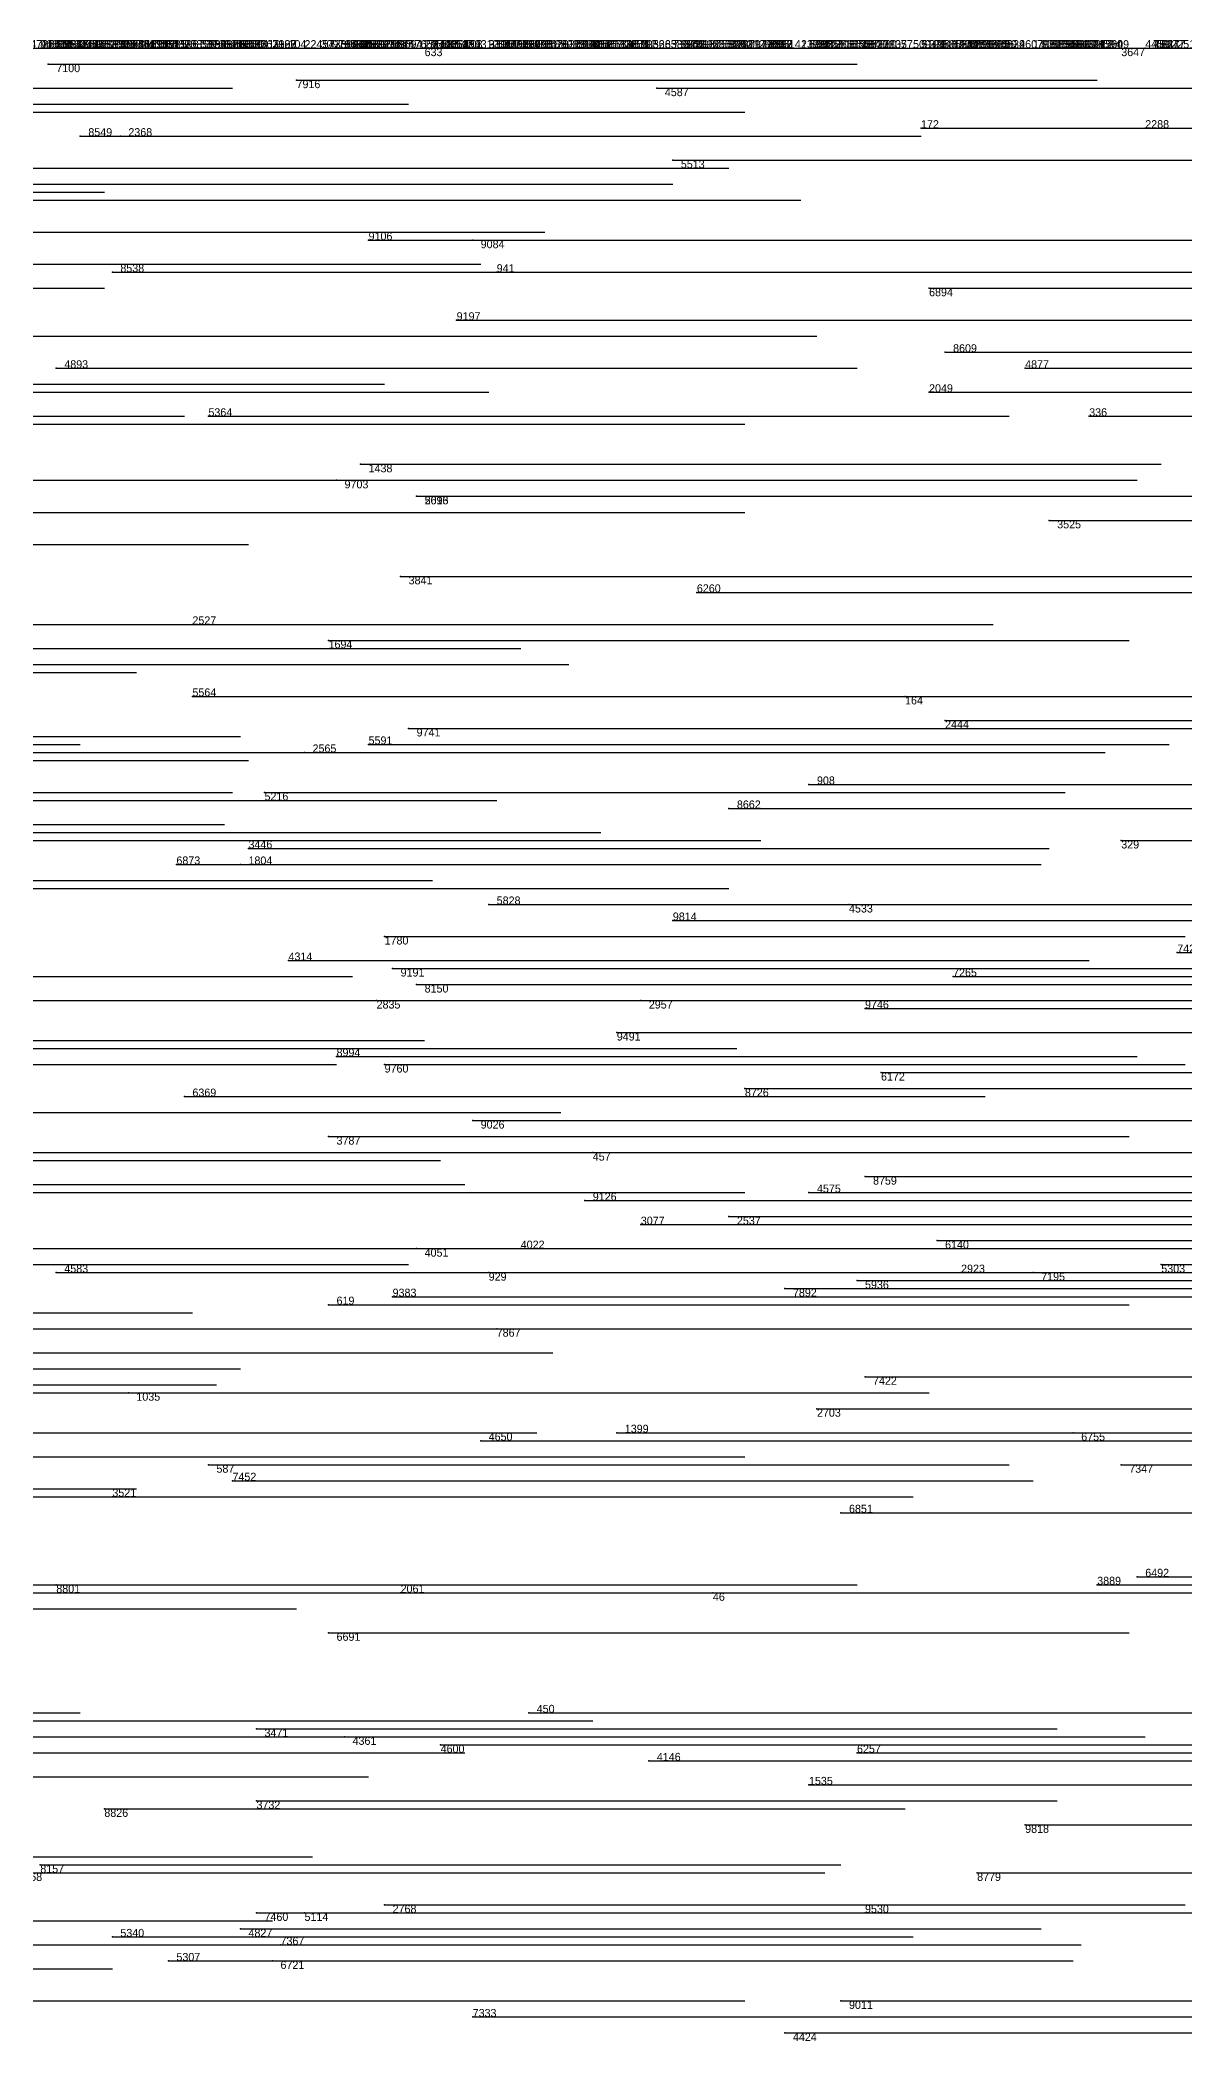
# Model space of a CAD drawing. Extents: x 0 to 1.1, y 0 to 1.
# Drawn here: x 0.371 to 0.514, y 0.751 to 1.001 of the extents above; entities that cross this region are included whole.
import ezdxf

# ---------------------------------------------------------------- set-up
doc = ezdxf.new("R2010")
doc.units = 0
for name, color, linetype in [('Normals', 1, 'CONTINUOUS'), ('Source_points', 5, 'CONTINUOUS'), ('Text', 3, 'CONTINUOUS')]:
    doc.layers.add(name, color=color, linetype=linetype)

msp = doc.modelspace()

# ---------------------------------------------------------------- linework, layer by layer
at = {"layer": 'Normals', "color": 1}
for p, q in [((0.271, 1, 0.914), (0.371, 1, 0.914)), ((0.271, 1, 0.752), (0.371, 1, 0.752)), ((0.272, 1, 0.16), (0.372, 1, 0.16)), ((0.273, 1, 0.759), (0.373, 1, 0.759)), ((0.273, 1, 0.24), (0.373, 1, 0.24)), ((0.273, 1, 0.511), (0.373, 1, 0.511)), ((0.273, 1, 0.834), (0.373, 1, 0.834)), ((0.273, 1, 0.335), (0.373, 1, 0.335)), ((0.274, 1, 0.63), (0.374, 1, 0.63)), ((0.275, 1, 0.215), (0.375, 1, 0.215)), ((0.275, 1, 0.58), (0.375, 1, 0.58)), ((0.276, 1, 0.719), (0.376, 1, 0.719)), ((0.277, 1, 0.95), (0.377, 1, 0.95)), ((0.278, 1, 0.153), (0.378, 1, 0.153)), ((0.278, 1, 0.43), (0.378, 1, 0.43)), ((0.279, 1, 0.409), (0.379, 1, 0.409)), ((0.279, 1, 0.838), (0.379, 1, 0.838)), ((0.279, 1, 0.587), (0.379, 1, 0.587)), ((0.28, 1, 0.344), (0.38, 1, 0.344)), ((0.281, 1, 0.707), (0.381, 1, 0.707)), ((0.281, 1, 0.794), (0.381, 1, 0.794)), ((0.281, 1, 0.793), (0.381, 1, 0.793)), ((0.281, 1, 0.168), (0.381, 1, 0.168)), ((0.281, 1, 0.265), (0.381, 1, 0.265)), ((0.282, 1, 0.451), (0.382, 1, 0.451)), ((0.283, 1, 0.537), (0.383, 1, 0.537)), ((0.284, 1, 0.511), (0.384, 1, 0.511)), ((0.284, 1, 0.035), (0.384, 1, 0.035)), ((0.284, 1, 0.132), (0.384, 1, 0.132)), ((0.286, 1, 0.037), (0.386, 1, 0.037)), ((0.286, 1, 0.825), (0.386, 1, 0.825)), ((0.287, 1, 0.2), (0.387, 1, 0.2)), ((0.287, 1, 0.548), (0.387, 1, 0.548)), ((0.288, 1, 0.459), (0.388, 1, 0.459)), ((0.29, 1, 0.811), (0.39, 1, 0.811)), ((0.29, 1, 0.364), (0.39, 1, 0.364)), ((0.29, 1, 0.814), (0.39, 1, 0.814)), ((0.292, 1, 0.189), (0.392, 1, 0.189)), ((0.292, 1, 0.134), (0.392, 1, 0.134)), ((0.293, 1, 0.641), (0.393, 1, 0.641)), ((0.294, 1, 0.967), (0.394, 1, 0.967)), ((0.294, 1, 0.508), (0.394, 1, 0.508)), ((0.294, 1, 0.892), (0.394, 1, 0.892)), ((0.294, 1, 0.296), (0.394, 1, 0.296)), ((0.296, 1, 0.746), (0.396, 1, 0.746)), ((0.297, 1, 0.114), (0.397, 1, 0.114)), ((0.297, 1, 0.591), (0.397, 1, 0.591)), ((0.297, 1, 0.869), (0.397, 1, 0.869)), ((0.298, 1, 0.567), (0.398, 1, 0.567)), ((0.299, 1, 0.007), (0.399, 1, 0.007)), ((0.299, 1, 0.883), (0.399, 1, 0.883)), ((0.299, 1, 0.206), (0.399, 1, 0.206)), ((0.299, 1, 0.992), (0.399, 1, 0.992)), ((0.301, 1, 0.504), (0.401, 1, 0.504)), ((0.302, 1, 0.125), (0.402, 1, 0.125)), ((0.302, 1, 0.188), (0.402, 1, 0.188)), ((0.303, 1, 0.376), (0.403, 1, 0.376)), ((0.303, 1, 0.553), (0.403, 1, 0.553)), ((0.304, 1, 0.291), (0.404, 1, 0.291)), ((0.304, 1, 0.048), (0.404, 1, 0.048)), ((0.305, 1, 0.958), (0.405, 1, 0.958)), ((0.306, 1, 0.658), (0.406, 1, 0.658)), ((0.306, 1, 0.013), (0.406, 1, 0.013)), ((0.308, 1, 0.071), (0.408, 1, 0.071)), ((0.31, 1, 0.096), (0.41, 1, 0.096)), ((0.31, 1, 0.875), (0.41, 1, 0.875)), ((0.311, 1, 0.783), (0.411, 1, 0.783)), ((0.312, 1, 0.123), (0.412, 1, 0.123)), ((0.312, 1, 0.234), (0.412, 1, 0.234)), ((0.312, 1, 0.387), (0.412, 1, 0.387)), ((0.315, 1, 0.189), (0.415, 1, 0.189)), ((0.315, 1, 0.365), (0.415, 1, 0.365)), ((0.315, 1, 0.206), (0.415, 1, 0.206)), ((0.316, 1, 0.431), (0.416, 1, 0.431)), ((0.317, 1, 0.657), (0.416, 1, 0.657)), ((0.317, 1, 0.145), (0.417, 1, 0.145)), ((0.317, 1, 0.653), (0.417, 1, 0.653)), ((0.317, 1, 0.985), (0.417, 1, 0.985)), ((0.318, 1, 0.409), (0.418, 1, 0.409)), ((0.318, 1, 0.794), (0.417, 1, 0.794)), ((0.318, 1, 0.98), (0.417, 1, 0.98)), ((0.318, 1, 0.803), (0.418, 1, 0.803)), ((0.319, 1, 0.541), (0.419, 1, 0.541)), ((0.319, 1, 0.738), (0.419, 1, 0.738)), ((0.32, 1, 0.069), (0.42, 1, 0.069)), ((0.32, 1, 0.626), (0.419, 1, 0.626)), ((0.321, 1, 0.649), (0.42, 1, 0.649)), ((0.321, 1, 0.02), (0.421, 1, 0.02)), ((0.322, 1, 0.74), (0.422, 1, 0.74)), ((0.322, 1, 0.663), (0.422, 1, 0.663)), ((0.323, 1, 0.145), (0.423, 1, 0.145)), ((0.323, 1, 0.178), (0.423, 1, 0.178)), ((0.324, 1, 0.698), (0.423, 1, 0.698)), ((0.325, 1, 0.524), (0.425, 1, 0.524)), ((0.325, 1, 0.698), (0.425, 1, 0.698)), ((0.325, 1, 0.7), (0.425, 1, 0.7)), ((0.325, 1, 0.952), (0.425, 1, 0.952)), ((0.326, 1, 0.273), (0.425, 1, 0.273)), ((0.326, 1, 0.303), (0.426, 1, 0.303)), ((0.331, 1, 0.805), (0.431, 1, 0.805)), ((0.331, 1, 0.282), (0.431, 1, 0.282)), ((0.331, 1, 0.14), (0.43, 1, 0.14)), ((0.332, 1, 0.354), (0.432, 1, 0.354)), ((0.332, 1, 0.702), (0.432, 1, 0.702)), ((0.332, 1, 0.411), (0.432, 1, 0.411)), ((0.332, 1, 1), (0.432, 1, 1)), ((0.332, 1, 0.307), (0.432, 1, 0.307)), ((0.332, 1, 0.664), (0.432, 1, 0.664)), ((0.333, 1, 0.594), (0.433, 1, 0.594)), ((0.333, 1, 0.789), (0.433, 1, 0.789)), ((0.333, 1, 0.597), (0.433, 1, 0.597)), ((0.334, 1, 0.887), (0.434, 1, 0.887)), ((0.334, 1, 0.937), (0.434, 1, 0.937)), ((0.334, 1, 0.1), (0.434, 1, 0.1)), ((0.334, 1, 0.859), (0.433, 1, 0.859)), ((0.334, 1, 0.572), (0.434, 1, 0.572)), ((0.334, 1, 0.489), (0.433, 1, 0.489)), ((0.335, 1, 0.097), (0.435, 1, 0.097)), ((0.336, 1, 0.564), (0.436, 1, 0.564)), ((0.337, 1, 0.157), (0.437, 1, 0.157)), ((0.337, 1, 0.585), (0.437, 1, 0.585)), ((0.337, 1, 0.736), (0.437, 1, 0.736)), ((0.338, 1, 0.765), (0.438, 1, 0.765)), ((0.338, 1, 0.363), (0.438, 1, 0.363)), ((0.339, 1, 0.509), (0.439, 1, 0.509)), ((0.34, 1, 0.537), (0.44, 1, 0.537)), ((0.341, 1, 0.693), (0.441, 1, 0.693)), ((0.342, 1, 0.402), (0.442, 1, 0.402)), ((0.342, 1, 0.151), (0.442, 1, 0.151)), ((0.343, 1, 0.208), (0.443, 1, 0.208)), ((0.345, 1, 0.296), (0.445, 1, 0.296)), ((0.348, 1, 0.34), (0.448, 1, 0.34)), ((0.35, 1, 0.974), (0.45, 1, 0.974)), ((0.35, 1, 0.811), (0.45, 1, 0.811)), ((0.353, 1, 0.729), (0.453, 1, 0.729)), ((0.353, 1, 0.516), (0.453, 1, 0.516)), ((0.354, 1, 0.235), (0.454, 1, 0.235)), ((0.355, 1, 0.61), (0.455, 1, 0.61)), ((0.355, 1, 0.908), (0.455, 1, 0.908)), ((0.356, 1, 0.035), (0.456, 1, 0.035)), ((0.357, 1, 0.674), (0.457, 1, 0.674)), ((0.357, 1, 0.811), (0.457, 1, 0.811)), ((0.361, 1, 0.527), (0.461, 1, 0.527)), ((0.362, 1, 0.062), (0.462, 1, 0.062)), ((0.362, 1, 0.184), (0.462, 1, 0.184)), ((0.362, 1, 0.161), (0.462, 1, 0.161)), ((0.363, 1, 0.535), (0.463, 1, 0.535)), ((0.363, 1, 0.607), (0.463, 1, 0.607)), ((0.364, 1, 0.967), (0.464, 1, 0.967)), ((0.364, 1, 0.16), (0.464, 1, 0.16)), ((0.364, 1, 0.339), (0.464, 1, 0.339)), ((0.365, 1, 0.475), (0.465, 1, 0.475)), ((0.366, 1, 0.298), (0.466, 1, 0.298)), ((0.367, 1, 0.68), (0.467, 1, 0.68)), ((0.367, 1, 0.816), (0.467, 1, 0.816)), ((0.367, 1, 0.232), (0.467, 1, 0.232)), ((0.367, 1, 0.302), (0.467, 1, 0.302)), ((0.367, 1, 0.808), (0.467, 1, 0.808)), ((0.368, 1, 0.428), (0.468, 1, 0.428)), ((0.369, 1, 0.042), (0.469, 1, 0.042)), ((0.371, 1, 0.196), (0.471, 1, 0.196)), ((0.371, 1, 0.229), (0.471, 1, 0.229)), ((0.371, 1, 0.571), (0.471, 1, 0.571)), ((0.372, 1, 0.016), (0.472, 1, 0.016)), ((0.372, 1, 0.146), (0.472, 1, 0.146)), ((0.372, 0.998), (0.473, 0.998)), ((0.373, 1, 0.755), (0.473, 1, 0.755)), ((0.373, 1, 0.426), (0.474, 1, 0.426)), ((0.373, 1, 0.078), (0.473, 1, 0.078)), ((0.373, 1, 0.54), (0.473, 1, 0.54)), ((0.374, 1, 0.948), (0.474, 1, 0.948)), ((0.374, 1, 0.886), (0.474, 1, 0.886)), ((0.374, 1, 0.349), (0.474, 1, 0.349)), ((0.374, 1, 0.546), (0.474, 1, 0.546)), ((0.375, 1, 0.799), (0.475, 1, 0.799)), ((0.375, 1, 0.438), (0.475, 1, 0.438)), ((0.376, 1, 0.887), (0.476, 1, 0.887)), ((0.376, 1, 0.467), (0.476, 1, 0.467)), ((0.377, 1, 0.127), (0.477, 1, 0.127)), ((0.377, 1, 0.12), (0.477, 1, 0.12)), ((0.377, 1, 0.98), (0.477, 1, 0.98)), ((0.378, 1, 0.931), (0.478, 1, 0.931)), ((0.378, 1, 0.644), (0.478, 1, 0.644)), ((0.379, 1, 0.384), (0.479, 1, 0.384)), ((0.38, 1, 0.966), (0.48, 1, 0.966)), ((0.38, 1, 0.741), (0.48, 1, 0.741)), ((0.38, 1, 0.451), (0.48, 1, 0.451)), ((0.381, 1, 0.226), (0.481, 1, 0.226)), ((0.381, 1, 0.575), (0.481, 1, 0.575)), ((0.381, 1, 0.903), (0.481, 1, 0.903)), ((0.381, 1, 0.906), (0.481, 1, 0.906)), ((0.381, 1, 0.017), (0.481, 1, 0.017)), ((0.382, 1, 0.056), (0.482, 1, 0.056)), ((0.382, 1, 0.978), (0.482, 1, 0.978)), ((0.383, 1, 0.691), (0.483, 1, 0.691)), ((0.383, 1, 0.073), (0.483, 1, 0.073)), ((0.384, 1, 0.25), (0.484, 1, 0.25)), ((0.384, 1, 0.77), (0.484, 1, 0.77)), ((0.384, 1, 0.241), (0.484, 1, 0.241)), ((0.386, 1, 0.863), (0.486, 1, 0.863)), ((0.386, 1, 0.696), (0.486, 1, 0.696)), ((0.386, 1, 0.059), (0.486, 1, 0.059)), ((0.387, 1, 0.592), (0.487, 1, 0.592)), ((0.388, 1, 0.124), (0.488, 1, 0.124)), ((0.389, 1, 0.514), (0.489, 1, 0.514)), ((0.389, 1, 0.336), (0.489, 1, 0.336)), ((0.39, 1, 0.477), (0.49, 1, 0.477)), ((0.39, 1, 0.33), (0.49, 1, 0.33)), ((0.391, 1, 0.421), (0.491, 1, 0.421)), ((0.391, 1, 0.656), (0.491, 1, 0.656)), ((0.391, 1, 0.551), (0.491, 1, 0.551)), ((0.392, 1, 0.879), (0.492, 1, 0.879)), ((0.393, 1, 0.36), (0.493, 1, 0.36)), ((0.393, 1, 0.657), (0.493, 1, 0.657)), ((0.394, 1, 0.471), (0.494, 1, 0.471)), ((0.394, 1, 0.22), (0.494, 1, 0.22)), ((0.394, 1, 0.278), (0.494, 1, 0.278)), ((0.395, 1, 0.107), (0.495, 1, 0.107)), ((0.395, 1, 0.313), (0.495, 1, 0.313)), ((0.396, 1, 0.745), (0.496, 1, 0.745)), ((0.397, 1, 0.814), (0.497, 1, 0.814)), ((0.397, 1, 0.418), (0.497, 1, 0.418)), ((0.397, 1, 0.733), (0.497, 1, 0.733)), ((0.397, 1, 0.669), (0.497, 1, 0.669)), ((0.397, 1, 0.991), (0.497, 1, 0.991)), ((0.398, 1, 0.053), (0.498, 1, 0.053)), ((0.399, 1, 0.223), (0.499, 1, 0.223)), ((0.4, 1, 0.951), (0.5, 1, 0.951)), ((0.4, 1, 0.346), (0.5, 1, 0.346)), ((0.401, 1, 0.654), (0.501, 1, 0.654)), ((0.404, 1, 0.641), (0.504, 1, 0.641)), ((0.405, 1, 0.57), (0.505, 1, 0.57)), ((0.406, 1, 0.161), (0.506, 1, 0.161)), ((0.407, 1, 0.562), (0.507, 1, 0.562)), ((0.408, 1, 0.336), (0.508, 1, 0.336)), ((0.408, 1, 0.69), (0.508, 1, 0.69)), ((0.408, 1, 0.482), (0.508, 1, 0.482)), ((0.408, 1, 0.204), (0.508, 1, 0.204)), ((0.409, 1, 0.063), (0.509, 1, 0.063)), ((0.409, 1, 0.915), (0.509, 1, 0.915)), ((0.409, 1, 0.894), (0.509, 1, 0.894)), ((0.41, 1, 0.888), (0.51, 1, 0.888)), ((0.41, 1, 0.524), (0.51, 1, 0.524)), ((0.41, 1, 0.129), (0.51, 1, 0.129)), ((0.41, 1, 0.099), (0.51, 1, 0.099)), ((0.412, 1, 0.571), (0.512, 1, 0.571)), ((0.413, 1, 0.763), (0.513, 1, 0.763)), ((0.413, 1, 0.226), (0.513, 1, 0.226)), ((0.413, 1, 0.572), (0.513, 1, 0.572)), ((0.413, 1, 0.098), (0.513, 1, 0.098)), ((0.414, 1, 0.211), (0.514, 1, 0.211)), ((0.415, 1, 0.25), (0.515, 1, 0.25)), ((0.415, 1, 0.629), (0.515, 1, 0.629)), ((0.416, 1, 0.756), (0.516, 1, 0.756)), ((0.417, 1, 0.731), (0.517, 1, 0.731)), ((0.418, 1, 1), (0.518, 1, 1)), ((0.418, 1, 0.807), (0.518, 1, 0.807)), ((0.419, 1, 0.107), (0.519, 1, 0.107)), ((0.42, 1, 0.968), (0.52, 1, 0.968)), ((0.42, 1, 0.971), (0.52, 1, 0.971)), ((0.421, 1, 0.696), (0.521, 1, 0.696)), ((0.421, 1, 0.389), (0.521, 1, 0.389)), ((0.421, 1, 0.832), (0.521, 1, 0.832)), ((0.422, 1, 0.786), (0.522, 1, 0.786)), ((0.423, 1, 0.424), (0.523, 1, 0.424)), ((0.423, 1, 0.193), (0.523, 1, 0.193)), ((0.423, 1, 0.159), (0.523, 1, 0.159)), ((0.426, 1, 0.111), (0.526, 1, 0.111)), ((0.426, 1, 0.557), (0.526, 1, 0.557)), ((0.427, 1, 0.128), (0.527, 1, 0.128)), ((0.428, 1, 0.954), (0.528, 1, 0.954)), ((0.428, 1, 0.299), (0.528, 1, 0.299)), ((0.428, 1, 0.302), (0.528, 1, 0.302)), ((0.428, 1, 0.346), (0.528, 1, 0.346)), ((0.428, 1, 0.406), (0.528, 1, 0.406)), ((0.429, 1, 0.018), (0.529, 1, 0.018)), ((0.43, 1, 0.466), (0.53, 1, 0.466)), ((0.431, 1, 0.327), (0.531, 1, 0.327)), ((0.431, 1, 0.51), (0.531, 1, 0.51)), ((0.431, 1, 0.206), (0.531, 1, 0.206)), ((0.432, 1, 0.29), (0.532, 1, 0.29)), ((0.432, 1, 0.217), (0.532, 1, 0.217)), ((0.433, 1, 0.303), (0.533, 1, 0.303)), ((0.433, 1, 0.388), (0.533, 1, 0.388)), ((0.434, 1, 0.491), (0.534, 1, 0.491)), ((0.435, 1, 0.899), (0.535, 1, 0.899)), ((0.435, 1, 0.421), (0.535, 1, 0.421)), ((0.436, 1, 0.632), (0.536, 1, 0.632)), ((0.437, 1, 0.281), (0.537, 1, 0.281)), ((0.437, 1, 0.988), (0.537, 1, 0.988)), ((0.437, 1, 0.774), (0.537, 1, 0.774)), ((0.438, 1, 0.298), (0.537, 1, 0.298)), ((0.439, 1, 0.004), (0.539, 1, 0.004)), ((0.439, 1, 0.265), (0.539, 1, 0.265)), ((0.439, 1, 0.765), (0.539, 1, 0.765)), ((0.439, 1, 0.278), (0.539, 1, 0.278)), ((0.44, 1, 0.135), (0.54, 1, 0.135)), ((0.442, 1, 0.213), (0.542, 1, 0.213)), ((0.442, 1, 0.729), (0.542, 1, 0.729)), ((0.443, 1, 0.116), (0.542, 1, 0.116)), ((0.444, 1, 0.399), (0.544, 1, 0.399)), ((0.444, 1, 0.09), (0.543, 1, 0.09)), ((0.445, 1, 0.272), (0.545, 1, 0.272)), ((0.445, 1, 0.127), (0.545, 1, 0.127)), ((0.446, 1, 0.817), (0.546, 1, 0.817)), ((0.449, 1, 0.807), (0.549, 1, 0.807)), ((0.449, 1, 0.692), (0.549, 1, 0.692)), ((0.45, 1, 0.901), (0.549, 1, 0.901)), ((0.45, 1, 0.195), (0.55, 1, 0.195)), ((0.451, 1, 0.214), (0.551, 1, 0.214)), ((0.451, 1, 0.81), (0.551, 1, 0.81)), ((0.451, 1, 0.04), (0.551, 1, 0.04)), ((0.452, 1, 0.297), (0.552, 1, 0.297)), ((0.453, 1, 0.738), (0.552, 1, 0.738)), ((0.455, 1, 0.541), (0.555, 1, 0.541)), ((0.455, 1, 0.639), (0.555, 1, 0.639)), ((0.455, 1, 0.054), (0.555, 1, 0.054)), ((0.455, 1, 0.854), (0.555, 1, 0.854)), ((0.457, 1, 0.731), (0.557, 1, 0.731)), ((0.457, 1, 0.141), (0.557, 1, 0.141)), ((0.457, 1, 0.909), (0.556, 1, 0.909)), ((0.457, 1, 0.202), (0.557, 1, 0.202)), ((0.457, 1, 0.199), (0.557, 1, 0.199)), ((0.46, 1, 0.791), (0.56, 1, 0.791)), ((0.46, 1, 0.458), (0.56, 1, 0.458)), ((0.461, 1, 0.196), (0.561, 1, 0.196)), ((0.461, 1, 0.65), (0.561, 1, 0.65)), ((0.461, 1, 0.898), (0.56, 1, 0.898)), ((0.462, 1, 0.559), (0.562, 1, 0.559)), ((0.462, 1, 0.223), (0.561, 1, 0.223)), ((0.462, 1, 0.252), (0.562, 1, 0.252)), ((0.462, 1, 0.845), (0.562, 1, 0.845)), ((0.463, 1, 0.406), (0.563, 1, 0.406)), ((0.465, 1, 0.409), (0.565, 1, 0.409)), ((0.465, 1, 0.238), (0.565, 1, 0.238)), ((0.466, 1, 0.668), (0.566, 1, 0.668)), ((0.466, 1, 0.921), (0.566, 1, 0.921)), ((0.467, 1, 0.331), (0.567, 1, 0.331)), ((0.468, 1, 0.025), (0.568, 1, 0.025)), ((0.468, 1, 0.213), (0.568, 1, 0.213)), ((0.468, 1, 0.336), (0.568, 1, 0.336)), ((0.469, 1, 0.095), (0.569, 1, 0.095)), ((0.469, 1, 0.533), (0.569, 1, 0.533)), ((0.47, 1, 0.427), (0.571, 1, 0.427)), ((0.471, 1, 0.713), (0.571, 1, 0.713)), ((0.472, 1, 0.009), (0.572, 1, 0.009)), ((0.472, 1, 0.187), (0.572, 1, 0.187)), ((0.473, 1, 0.465), (0.573, 1, 0.465)), ((0.473, 1, 0.873), (0.573, 1, 0.873)), ((0.474, 1, 0.863), (0.574, 1, 0.863)), ((0.474, 1, 0.754), (0.574, 1, 0.754)), ((0.474, 1, 0.525), (0.574, 1, 0.525)), ((0.475, 1, 0.234), (0.575, 1, 0.234)), ((0.476, 1, 0.309), (0.576, 1, 0.309)), ((0.477, 1, 0.088), (0.577, 1, 0.088)), ((0.48, 1, 0.382), (0.58, 1, 0.382)), ((0.481, 1, 0.991), (0.581, 1, 0.991)), ((0.481, 1, 0.604), (0.581, 1, 0.604)), ((0.481, 1, 0.672), (0.581, 1, 0.672)), ((0.483, 1, 0.593), (0.583, 1, 0.593)), ((0.483, 1, 0.535), (0.583, 1, 0.535)), ((0.484, 1, 0.266), (0.585, 1, 0.266)), ((0.485, 1, 0.754), (0.585, 1, 0.754)), ((0.485, 1, 0.445), (0.585, 1, 0.445)), ((0.486, 1, 0.863), (0.586, 1, 0.863)), ((0.486, 1, 0.558), (0.587, 1, 0.558)), ((0.486, 1, 0.389), (0.586, 1, 0.389)), ((0.487, 1, 0.767), (0.587, 1, 0.767)), ((0.487, 1, 0.768), (0.587, 1, 0.768)), ((0.488, 1, 0.699), (0.588, 1, 0.699)), ((0.488, 1, 0.22), (0.588, 1, 0.22)), ((0.488, 1, 0.928), (0.588, 1, 0.928)), ((0.488, 1, 0.13), (0.588, 1, 0.13)), ((0.489, 1, 0.501), (0.589, 1, 0.501)), ((0.489, 1, 0.088), (0.589, 1, 0.088)), ((0.489, 1, 0.393), (0.589, 1, 0.393)), ((0.489, 1, 0.872), (0.589, 1, 0.872)), ((0.49, 1, 0.585), (0.59, 1, 0.585)), ((0.49, 1, 0.834), (0.59, 1, 0.834)), ((0.49, 1, 0.391), (0.59, 1, 0.391)), ((0.49, 1, 0.08), (0.59, 1, 0.08)), ((0.491, 1, 0.247), (0.591, 1, 0.247)), ((0.494, 1, 0.82), (0.595, 1, 0.82)), ((0.494, 1, 0.85), (0.594, 1, 0.85)), ((0.496, 1, 0.713), (0.596, 1, 0.713)), ((0.496, 1, 0.685), (0.596, 1, 0.685)), ((0.497, 1, 0.107), (0.597, 1, 0.107)), ((0.497, 1, 0.877), (0.597, 1, 0.877)), ((0.497, 1, 0.399), (0.597, 1, 0.399)), ((0.498, 1, 0.525), (0.598, 1, 0.525)), ((0.499, 1, 0.336), (0.599, 1, 0.336)), ((0.499, 1, 0.938), (0.6, 1, 0.938)), ((0.499, 1, 0.065), (0.599, 1, 0.065)), ((0.5, 1, 0.498), (0.6, 1, 0.498)), ((0.501, 1, 0.375), (0.601, 1, 0.375)), ((0.501, 1, 0.348), (0.601, 1, 0.348)), ((0.501, 1, 0.785), (0.601, 1, 0.785)), ((0.502, 1, 0.771), (0.602, 1, 0.771)), ((0.503, 1, 0.274), (0.603, 1, 0.274)), ((0.503, 1, 0.355), (0.603, 1, 0.355)), ((0.503, 1, 0.438), (0.603, 1, 0.438)), ((0.505, 1, 1), (0.605, 1, 1)), ((0.509, 1, 0.739), (0.609, 1, 0.739)), ((0.509, 1, 0.885), (0.609, 1, 0.885)), ((0.51, 1, 0.25), (0.61, 1, 0.25)), ((0.51, 1, 0.825), (0.61, 1, 0.825)), ((0.511, 1, 0.698), (0.611, 1, 0.698)), ((0.513, 1, 0.977), (0.613, 1, 0.977)), ((0.513, 1, 0.443), (0.613, 1, 0.443)), ((0.403, 0.996, 1), (0.503, 0.996, 1)), ((0.295, 0.995), (0.395, 0.995)), ((0.317, 0.993), (0.417, 0.993)), ((0.448, 0.995, 1), (0.548, 0.995, 1)), ((0.359, 0.992, 1), (0.459, 0.992, 1)), ((0.376, 0.989, 1), (0.476, 0.989, 1)), ((0.381, 0.989), (0.481, 0.989)), ((0.481, 0.99, 1), (0.581, 0.99, 1)), ((0.509, 0.99), (0.609, 0.99)), ((0.45, 0.986), (0.55, 0.986)), ((0.295, 0.983), (0.395, 0.983)), ((0.331, 0.983), (0.43, 0.983)), ((0.35, 0.983), (0.45, 0.983)), ((0.357, 0.985), (0.457, 0.985)), ((0.272, 0.981), (0.372, 0.981)), ((0.279, 0.982, 1), (0.379, 0.982, 1)), ((0.297, 0.981, 1), (0.397, 0.981, 1)), ((0.365, 0.981, 1), (0.466, 0.981, 1)), ((0.334, 0.977, 1), (0.434, 0.977, 1)), ((0.412, 0.976, 1), (0.512, 0.976, 1)), ((0.425, 0.976, 1), (0.525, 0.976, 1)), ((0.326, 0.973, 1), (0.426, 0.973, 1)), ((0.38, 0.972, 1), (0.48, 0.972, 1)), ((0.428, 0.972), (0.528, 0.972)), ((0.279, 0.97, 1), (0.379, 0.97, 1)), ((0.482, 0.97, 1), (0.582, 0.97, 1)), ((0.423, 0.966), (0.523, 0.966)), ((0.326, 0.964), (0.426, 0.964)), ((0.368, 0.964, 1), (0.468, 0.964, 1)), ((0.484, 0.962), (0.584, 0.962)), ((0.314, 0.958, 1), (0.414, 0.958, 1)), ((0.373, 0.96), (0.473, 0.96)), ((0.494, 0.96, 1), (0.594, 0.96, 1)), ((0.31, 0.957), (0.41, 0.957)), ((0.327, 0.957, 1), (0.427, 0.957, 1)), ((0.482, 0.957, 1), (0.582, 0.957, 1)), ((0.289, 0.954), (0.389, 0.954)), ((0.293, 0.953, 1), (0.393, 0.953, 1)), ((0.324, 0.953), (0.424, 0.953)), ((0.359, 0.953), (0.459, 0.953)), ((0.392, 0.954), (0.492, 0.954)), ((0.502, 0.954), (0.602, 0.954)), ((0.411, 0.948, 1), (0.511, 0.948, 1)), ((0.309, 0.946), (0.409, 0.946)), ((0.408, 0.946), (0.508, 0.946)), ((0.418, 0.944, 1), (0.518, 0.944, 1)), ((0.418, 0.944, 1), (0.518, 0.944, 1)), ((0.325, 0.942, 1), (0.425, 0.942, 1)), ((0.359, 0.942), (0.459, 0.942)), ((0.497, 0.941), (0.597, 0.941)), ((0.297, 0.938, 1), (0.397, 0.938, 1)), ((0.416, 0.934, 1), (0.516, 0.934, 1)), ((0.453, 0.932, 1), (0.553, 0.932, 1)), ((0.339, 0.928), (0.439, 0.928)), ((0.39, 0.928), (0.49, 0.928)), ((0.407, 0.926), (0.507, 0.926)), ((0.331, 0.925, 1), (0.431, 0.925, 1)), ((0.337, 0.923), (0.437, 0.923)), ((0.283, 0.922), (0.383, 0.922)), ((0.39, 0.919, 1), (0.49, 0.919, 1)), ((0.479, 0.919), (0.579, 0.919)), ((0.484, 0.916, 1), (0.584, 0.916, 1)), ((0.273, 0.914, 1), (0.373, 0.914, 1)), ((0.276, 0.913, 1), (0.376, 0.913, 1)), ((0.296, 0.914), (0.396, 0.914)), ((0.412, 0.913), (0.512, 0.913)), ((0.417, 0.915, 1), (0.517, 0.915, 1)), ((0.297, 0.911), (0.397, 0.911)), ((0.334, 0.912), (0.434, 0.912)), ((0.404, 0.912, 1), (0.504, 0.912, 1)), ((0.467, 0.908, 1), (0.567, 0.908, 1)), ((0.295, 0.907, 1), (0.395, 0.907, 1)), ((0.328, 0.906, 1), (0.428, 0.906, 1)), ((0.399, 0.907, 1), (0.499, 0.907, 1)), ((0.294, 0.903, 1), (0.394, 0.903, 1)), ((0.457, 0.905, 1), (0.557, 0.905, 1)), ((0.288, 0.902), (0.388, 0.902)), ((0.33, 0.901), (0.429, 0.901)), ((0.341, 0.902), (0.441, 0.902)), ((0.361, 0.901), (0.461, 0.901)), ((0.506, 0.901, 1), (0.606, 0.901, 1)), ((0.388, 0.898, 1), (0.488, 0.898, 1)), ((0.396, 0.898, 1), (0.496, 0.898, 1)), ((0.397, 0.9, 1), (0.497, 0.9, 1)), ((0.32, 0.896, 1), (0.42, 0.896, 1)), ((0.357, 0.895, 1), (0.457, 0.895, 1)), ((0.427, 0.893), (0.527, 0.893)), ((0.472, 0.893, 1), (0.572, 0.893, 1)), ((0.45, 0.891), (0.55, 0.891)), ((0.414, 0.889, 1), (0.514, 0.889, 1)), ((0.402, 0.886, 1), (0.502, 0.886, 1)), ((0.513, 0.887, 1), (0.613, 0.887, 1)), ((0.279, 0.884), (0.379, 0.884)), ((0.31, 0.884, 1), (0.41, 0.884, 1)), ((0.415, 0.885), (0.515, 0.885)), ((0.418, 0.883), (0.518, 0.883)), ((0.485, 0.884, 1), (0.585, 0.884, 1)), ((0.326, 0.881), (0.426, 0.881)), ((0.413, 0.881), (0.513, 0.881)), ((0.446, 0.881), (0.546, 0.881)), ((0.474, 0.88), (0.574, 0.88)), ((0.319, 0.876, 1), (0.419, 0.876, 1)), ((0.443, 0.877), (0.542, 0.877)), ((0.308, 0.873), (0.408, 0.873)), ((0.358, 0.875, 1), (0.458, 0.875, 1)), ((0.408, 0.874, 1), (0.508, 0.874, 1)), ((0.414, 0.873), (0.514, 0.873)), ((0.476, 0.872, 1), (0.576, 0.872, 1)), ((0.389, 0.869, 1), (0.489, 0.869, 1)), ((0.459, 0.87), (0.559, 0.87)), ((0.336, 0.867), (0.436, 0.867)), ((0.425, 0.866, 1), (0.525, 0.866, 1)), ((0.407, 0.864), (0.507, 0.864)), ((0.321, 0.861), (0.421, 0.861)), ((0.36, 0.862), (0.46, 0.862)), ((0.367, 0.862, 1), (0.467, 0.862, 1)), ((0.44, 0.862), (0.539, 0.862)), ((0.324, 0.858, 1), (0.424, 0.858, 1)), ((0.474, 0.859), (0.574, 0.859)), ((0.359, 0.857), (0.459, 0.857)), ((0.439, 0.856, 1), (0.539, 0.856, 1)), ((0.467, 0.857, 1), (0.567, 0.857, 1)), ((0.446, 0.853, 1), (0.546, 0.853, 1)), ((0.457, 0.854, 1), (0.557, 0.854, 1)), ((0.483, 0.851, 1), (0.583, 0.851, 1)), ((0.317, 0.848, 1), (0.417, 0.848, 1)), ((0.331, 0.85, 1), (0.431, 0.85, 1)), ((0.418, 0.85, 1), (0.518, 0.85, 1)), ((0.431, 0.85), (0.531, 0.85)), ((0.511, 0.848), (0.611, 0.848)), ((0.373, 0.847, 1), (0.473, 0.847, 1)), ((0.427, 0.847, 1), (0.527, 0.847, 1)), ((0.473, 0.846), (0.573, 0.846)), ((0.486, 0.847), (0.586, 0.847)), ((0.495, 0.847), (0.596, 0.847)), ((0.407, 0.843), (0.507, 0.843)), ((0.415, 0.844), (0.515, 0.844)), ((0.464, 0.845), (0.564, 0.845)), ((0.29, 0.842), (0.39, 0.842)), ((0.331, 0.84, 1), (0.431, 0.84, 1)), ((0.428, 0.84), (0.528, 0.84)), ((0.272, 0.837, 1), (0.372, 0.837, 1)), ((0.335, 0.837, 1), (0.435, 0.837, 1)), ((0.293, 0.833), (0.393, 0.833)), ((0.296, 0.835, 1), (0.396, 0.835, 1)), ((0.474, 0.834), (0.574, 0.834)), ((0.347, 0.832, 1), (0.447, 0.832, 1)), ((0.382, 0.832), (0.482, 0.832)), ((0.468, 0.83), (0.568, 0.83)), ((0.333, 0.827, 1), (0.433, 0.827, 1)), ((0.426, 0.826), (0.526, 0.826)), ((0.443, 0.827, 1), (0.543, 0.827, 1)), ((0.5, 0.827, 1), (0.6, 0.827, 1)), ((0.359, 0.824), (0.459, 0.824)), ((0.392, 0.823), (0.492, 0.823)), ((0.506, 0.823), (0.606, 0.823)), ((0.395, 0.821, 1), (0.495, 0.821, 1)), ((0.283, 0.82), (0.383, 0.82)), ((0.35, 0.819), (0.45, 0.819)), ((0.38, 0.819, 1), (0.48, 0.819, 1)), ((0.471, 0.817), (0.572, 0.817)), ((0.324, 0.808), (0.424, 0.808)), ((0.373, 0.808), (0.473, 0.808)), ((0.503, 0.808), (0.603, 0.808)), ((0.508, 0.809, 1), (0.608, 0.809, 1)), ((0.359, 0.807, 1), (0.459, 0.807, 1)), ((0.416, 0.807), (0.516, 0.807)), ((0.455, 0.807), (0.555, 0.807)), ((0.296, 0.805, 1), (0.396, 0.805, 1)), ((0.303, 0.805, 1), (0.403, 0.805, 1)), ((0.407, 0.802), (0.507, 0.802)), ((0.276, 0.792, 1), (0.376, 0.792, 1)), ((0.34, 0.791, 1), (0.44, 0.791, 1)), ((0.432, 0.792), (0.532, 0.792)), ((0.33, 0.789), (0.43, 0.789)), ((0.398, 0.79), (0.498, 0.79)), ((0.409, 0.789), (0.509, 0.789)), ((0.421, 0.788), (0.521, 0.788)), ((0.321, 0.787, 1), (0.42, 0.787, 1)), ((0.324, 0.787), (0.424, 0.787)), ((0.447, 0.786, 1), (0.547, 0.786, 1)), ((0.473, 0.787, 1), (0.573, 0.787, 1)), ((0.312, 0.784, 1), (0.412, 0.784, 1)), ((0.467, 0.783), (0.567, 0.783)), ((0.398, 0.781), (0.498, 0.781)), ((0.379, 0.78), (0.479, 0.78)), ((0.494, 0.778, 1), (0.594, 0.778, 1)), ((0.305, 0.774, 1), (0.405, 0.774, 1)), ((0.371, 0.773), (0.471, 0.773)), ((0.369, 0.772, 1), (0.469, 0.772, 1)), ((0.488, 0.772, 1), (0.588, 0.772, 1)), ((0.414, 0.768), (0.514, 0.768)), ((0.3, 0.766), (0.4, 0.766)), ((0.398, 0.767), (0.498, 0.767)), ((0.404, 0.767, 1), (0.504, 0.767, 1)), ((0.474, 0.767, 1), (0.574, 0.767, 1)), ((0.336, 0.763, 1), (0.435, 0.763, 1)), ((0.38, 0.764), (0.48, 0.764)), ((0.396, 0.765, 1), (0.496, 0.765, 1)), ((0.401, 0.763, 1), (0.501, 0.763, 1)), ((0.387, 0.761, 1), (0.487, 0.761, 1)), ((0.4, 0.761, 1), (0.5, 0.761, 1)), ((0.28, 0.76, 1), (0.38, 0.76, 1)), ((0.359, 0.756), (0.459, 0.756)), ((0.471, 0.756, 1), (0.572, 0.756, 1)), ((0.425, 0.754), (0.525, 0.754)), ((0.464, 0.752), (0.564, 0.752))]:
    msp.add_line(p, q, dxfattribs=at)
at = {"layer": 'Source_points', "color": 5}
for p in [(0.371, 1, 0.196), (0.371, 1, 0.229), (0.371, 1, 0.571), (0.372, 1, 0.016), (0.372, 1, 0.146), (0.372, 0.998), (0.373, 1, 0.755), (0.373, 1, 0.426), (0.373, 1, 0.078), (0.373, 1, 0.54), (0.374, 1, 0.948), (0.374, 1, 0.886), (0.374, 1, 0.349), (0.374, 1, 0.546), (0.375, 1, 0.799), (0.375, 1, 0.438), (0.376, 1, 0.887), (0.376, 1, 0.467), (0.377, 1, 0.127), (0.377, 1, 0.12), (0.377, 1, 0.98), (0.378, 1, 0.931), (0.378, 1, 0.644), (0.379, 1, 0.384), (0.38, 1, 0.966), (0.38, 1, 0.741), (0.38, 1, 0.451), (0.381, 1, 0.226), (0.381, 1, 0.575), (0.381, 1, 0.903), (0.381, 1, 0.906), (0.381, 1, 0.017), (0.382, 1, 0.056), (0.382, 1, 0.978), (0.383, 1, 0.691), (0.383, 1, 0.073), (0.384, 1, 0.25), (0.384, 1, 0.77), (0.384, 1, 0.241), (0.386, 1, 0.863), (0.386, 1, 0.696), (0.386, 1, 0.059), (0.387, 1, 0.592), (0.388, 1, 0.124), (0.389, 1, 0.514), (0.389, 1, 0.336), (0.39, 1, 0.477), (0.39, 1, 0.33), (0.391, 1, 0.421), (0.391, 1, 0.656), (0.391, 1, 0.551), (0.392, 1, 0.879), (0.393, 1, 0.36), (0.393, 1, 0.657), (0.394, 1, 0.471), (0.394, 1, 0.22), (0.394, 1, 0.278), (0.395, 1, 0.107), (0.395, 1, 0.313), (0.396, 1, 0.745), (0.397, 1, 0.814), (0.397, 1, 0.418), (0.397, 1, 0.733), (0.397, 1, 0.669), (0.397, 1, 0.991), (0.398, 1, 0.053), (0.399, 1, 0.223), (0.4, 1, 0.951), (0.4, 1, 0.346), (0.401, 1, 0.654), (0.404, 1, 0.641), (0.405, 1, 0.57), (0.406, 1, 0.161), (0.407, 1, 0.562), (0.408, 1, 0.336), (0.408, 1, 0.69), (0.408, 1, 0.482), (0.408, 1, 0.204), (0.409, 1, 0.063), (0.409, 1, 0.915), (0.409, 1, 0.894), (0.41, 1, 0.888), (0.41, 1, 0.524), (0.41, 1, 0.129), (0.41, 1, 0.099), (0.412, 1, 0.571), (0.413, 1, 0.763), (0.413, 1, 0.226), (0.413, 1, 0.572), (0.413, 1, 0.098), (0.414, 1, 0.211), (0.415, 1, 0.25), (0.415, 1, 0.629), (0.416, 1, 0.756), (0.417, 1, 0.731), (0.418, 1, 1), (0.418, 1, 0.807), (0.419, 1, 0.107), (0.42, 1, 0.968), (0.42, 1, 0.971), (0.421, 1, 0.696), (0.421, 1, 0.389), (0.421, 1, 0.832), (0.422, 1, 0.786), (0.423, 1, 0.424), (0.423, 1, 0.193), (0.423, 1, 0.159), (0.426, 1, 0.111), (0.426, 1, 0.557), (0.427, 1, 0.128), (0.428, 1, 0.954), (0.428, 1, 0.299), (0.428, 1, 0.302), (0.428, 1, 0.346), (0.428, 1, 0.406), (0.429, 1, 0.018), (0.43, 1, 0.466), (0.431, 1, 0.327), (0.431, 1, 0.51), (0.431, 1, 0.206), (0.432, 1, 0.29), (0.432, 1, 0.217), (0.433, 1, 0.303), (0.433, 1, 0.388), (0.434, 1, 0.491), (0.435, 1, 0.899), (0.435, 1, 0.421), (0.436, 1, 0.632), (0.437, 1, 0.281), (0.437, 1, 0.988), (0.437, 1, 0.774), (0.438, 1, 0.298), (0.439, 1, 0.004), (0.439, 1, 0.265), (0.439, 1, 0.765), (0.439, 1, 0.278), (0.44, 1, 0.135), (0.442, 1, 0.213), (0.442, 1, 0.729), (0.443, 1, 0.116), (0.444, 1, 0.399), (0.444, 1, 0.09), (0.445, 1, 0.272), (0.445, 1, 0.127), (0.446, 1, 0.817), (0.449, 1, 0.807), (0.449, 1, 0.692), (0.45, 1, 0.901), (0.45, 1, 0.195), (0.451, 1, 0.214), (0.451, 1, 0.81), (0.451, 1, 0.04), (0.452, 1, 0.297), (0.453, 1, 0.738), (0.455, 1, 0.541), (0.455, 1, 0.639), (0.455, 1, 0.054), (0.455, 1, 0.854), (0.457, 1, 0.731), (0.457, 1, 0.141), (0.457, 1, 0.909), (0.457, 1, 0.202), (0.457, 1, 0.199), (0.46, 1, 0.791), (0.46, 1, 0.458), (0.461, 1, 0.196), (0.461, 1, 0.65), (0.461, 1, 0.898), (0.462, 1, 0.559), (0.462, 1, 0.223), (0.462, 1, 0.252), (0.462, 1, 0.845), (0.463, 1, 0.406), (0.465, 1, 0.409), (0.465, 1, 0.238), (0.466, 1, 0.668), (0.466, 1, 0.921), (0.467, 1, 0.331), (0.468, 1, 0.025), (0.468, 1, 0.213), (0.468, 1, 0.336), (0.469, 1, 0.095), (0.469, 1, 0.533), (0.47, 1, 0.427), (0.471, 1, 0.713), (0.472, 1, 0.009), (0.472, 1, 0.187), (0.473, 1, 0.465), (0.473, 1, 0.873), (0.474, 1, 0.863), (0.474, 1, 0.754), (0.474, 1, 0.525), (0.475, 1, 0.234), (0.476, 1, 0.309), (0.477, 1, 0.088), (0.48, 1, 0.382), (0.481, 1, 0.991), (0.481, 1, 0.604), (0.481, 1, 0.672), (0.483, 1, 0.593), (0.483, 1, 0.535), (0.484, 1, 0.266), (0.485, 1, 0.754), (0.485, 1, 0.445), (0.486, 1, 0.863), (0.486, 1, 0.558), (0.486, 1, 0.389), (0.487, 1, 0.767), (0.487, 1, 0.768), (0.488, 1, 0.699), (0.488, 1, 0.22), (0.488, 1, 0.928), (0.488, 1, 0.13), (0.489, 1, 0.501), (0.489, 1, 0.088), (0.489, 1, 0.393), (0.489, 1, 0.872), (0.49, 1, 0.585), (0.49, 1, 0.834), (0.49, 1, 0.391), (0.49, 1, 0.08), (0.491, 1, 0.247), (0.494, 1, 0.82), (0.494, 1, 0.85), (0.496, 1, 0.713), (0.496, 1, 0.685), (0.497, 1, 0.107), (0.497, 1, 0.877), (0.497, 1, 0.399), (0.498, 1, 0.525), (0.499, 1, 0.336), (0.499, 1, 0.938), (0.499, 1, 0.065), (0.5, 1, 0.498), (0.501, 1, 0.375), (0.501, 1, 0.348), (0.501, 1, 0.785), (0.502, 1, 0.771), (0.503, 1, 0.274), (0.503, 1, 0.355), (0.503, 1, 0.438), (0.505, 1, 1), (0.509, 1, 0.739), (0.509, 1, 0.885), (0.51, 1, 0.25), (0.51, 1, 0.825), (0.511, 1, 0.698), (0.513, 1, 0.977), (0.513, 1, 0.443), (0.403, 0.996, 1), (0.448, 0.995, 1), (0.376, 0.989, 1), (0.381, 0.989), (0.481, 0.99, 1), (0.509, 0.99), (0.45, 0.986), (0.412, 0.976, 1), (0.425, 0.976, 1), (0.38, 0.972, 1), (0.428, 0.972), (0.482, 0.97, 1), (0.423, 0.966), (0.484, 0.962), (0.373, 0.96), (0.494, 0.96, 1), (0.482, 0.957, 1), (0.392, 0.954), (0.502, 0.954), (0.411, 0.948, 1), (0.408, 0.946), (0.418, 0.944, 1), (0.418, 0.944, 1), (0.497, 0.941), (0.416, 0.934, 1), (0.453, 0.932, 1), (0.39, 0.928), (0.407, 0.926), (0.39, 0.919, 1), (0.479, 0.919), (0.484, 0.916, 1), (0.412, 0.913), (0.417, 0.915, 1), (0.404, 0.912, 1), (0.467, 0.908, 1), (0.399, 0.907, 1), (0.457, 0.905, 1), (0.506, 0.901, 1), (0.388, 0.898, 1), (0.396, 0.898, 1), (0.397, 0.9, 1), (0.427, 0.893), (0.472, 0.893, 1), (0.45, 0.891), (0.414, 0.889, 1), (0.402, 0.886, 1), (0.513, 0.887, 1), (0.415, 0.885), (0.418, 0.883), (0.485, 0.884, 1), (0.413, 0.881), (0.446, 0.881), (0.474, 0.88), (0.443, 0.877), (0.408, 0.874, 1), (0.414, 0.873), (0.476, 0.872, 1), (0.389, 0.869, 1), (0.459, 0.87), (0.425, 0.866, 1), (0.407, 0.864), (0.44, 0.862), (0.474, 0.859), (0.439, 0.856, 1), (0.467, 0.857, 1), (0.446, 0.853, 1), (0.457, 0.854, 1), (0.483, 0.851, 1), (0.418, 0.85, 1), (0.431, 0.85), (0.511, 0.848), (0.373, 0.847, 1), (0.427, 0.847, 1), (0.473, 0.846), (0.486, 0.847), (0.495, 0.847), (0.407, 0.843), (0.415, 0.844), (0.464, 0.845), (0.428, 0.84), (0.474, 0.834), (0.382, 0.832), (0.468, 0.83), (0.426, 0.826), (0.443, 0.827, 1), (0.5, 0.827, 1), (0.392, 0.823), (0.506, 0.823), (0.395, 0.821, 1), (0.38, 0.819, 1), (0.471, 0.817), (0.373, 0.808), (0.503, 0.808), (0.508, 0.809, 1), (0.416, 0.807), (0.455, 0.807), (0.407, 0.802), (0.432, 0.792), (0.398, 0.79), (0.409, 0.789), (0.421, 0.788), (0.447, 0.786, 1), (0.473, 0.787, 1), (0.467, 0.783), (0.398, 0.781), (0.379, 0.78), (0.494, 0.778, 1), (0.371, 0.773), (0.488, 0.772, 1), (0.414, 0.768), (0.398, 0.767), (0.404, 0.767, 1), (0.474, 0.767, 1), (0.38, 0.764), (0.396, 0.765, 1), (0.401, 0.763, 1), (0.387, 0.761, 1), (0.4, 0.761, 1), (0.471, 0.756, 1), (0.425, 0.754), (0.464, 0.752)]:
    msp.add_point(p, dxfattribs=at)

# ---------------------------------------------------------------- texts
at = {"layer": 'Text', "color": 3}
for s, p in [('5472', (0.369, 1, 0.042)), ('4402', (0.371, 1, 0.196)), ('9061', (0.371, 1, 0.571)), ('5404', (0.372, 1, 0.229)), ('6078', (0.372, 1, 0.146)), ('5852', (0.373, 1, 0.016)), ('2676', (0.373, 1, 0.755)), ('4945', (0.374, 1, 0.886)), ('5317', (0.374, 1, 0.426)), ('9572', (0.374, 1, 0.546)), ('2031', (0.374, 1, 0.948)), ('7728', (0.374, 1, 0.078)), ('7863', (0.374, 1, 0.349)), ('7777', (0.374, 1, 0.54)), ('4397', (0.376, 1, 0.799)), ('3478', (0.376, 1, 0.467)), ('2352', (0.376, 1, 0.887)), ('7742', (0.376, 1, 0.438)), ('8958', (0.377, 1, 0.98)), ('6128', (0.377, 1, 0.12)), ('3297', (0.378, 1, 0.127)), ('32', (0.379, 1, 0.931)), ('5298', (0.379, 1, 0.644)), ('3737', (0.38, 1, 0.384)), ('9374', (0.38, 1, 0.451)), ('1505', (0.38, 1, 0.966)), ('4054', (0.381, 1, 0.575)), ('3002', (0.381, 1, 0.226)), ('8675', (0.381, 1, 0.017)), ('6086', (0.381, 1, 0.903)), ('7898', (0.381, 1, 0.741)), ('9207', (0.382, 1, 0.978)), ('6946', (0.382, 1, 0.906)), ('7140', (0.383, 1, 0.056)), ('4816', (0.384, 1, 0.77)), ('4154', (0.384, 1, 0.691)), ('58', (0.384, 1, 0.25)), ('6593', (0.384, 1, 0.073)), ('7762', (0.385, 1, 0.241)), ('5653', (0.386, 1, 0.696)), ('7748', (0.386, 1, 0.059)), ('5159', (0.387, 1, 0.863)), ('9819', (0.387, 1, 0.592)), ('9035', (0.389, 1, 0.336)), ('753', (0.389, 1, 0.124)), ('2385', (0.389, 1, 0.514)), ('6739', (0.39, 1, 0.33)), ('3376', (0.391, 1, 0.477)), ('5099', (0.392, 1, 0.879)), ('93', (0.392, 1, 0.421)), ('7646', (0.392, 1, 0.551)), ('1963', (0.392, 1, 0.656)), ('5242', (0.394, 1, 0.657)), ('8368', (0.394, 1, 0.22)), ('1439', (0.394, 1, 0.36)), ('8625', (0.395, 1, 0.278)), ('786', (0.395, 1, 0.471)), ('3300', (0.396, 1, 0.107)), ('9310', (0.396, 1, 0.313)), ('492', (0.397, 1, 0.418)), ('475', (0.397, 1, 0.814)), ('586', (0.397, 1, 0.745)), ('5726', (0.397, 1, 0.991)), ('5816', (0.398, 1, 0.053)), ('2438', (0.398, 1, 0.669)), ('1639', (0.398, 1, 0.733)), ('3909', (0.4, 1, 0.346)), ('2186', (0.4, 1, 0.951)), ('7327', (0.4, 1, 0.223)), ('104', (0.402, 1, 0.654)), ('2245', (0.404, 1, 0.641)), ('3097', (0.406, 1, 0.57)), ('4339', (0.407, 1, 0.161)), ('726', (0.407, 1, 0.562)), ('8404', (0.409, 1, 0.482)), ('9738', (0.409, 1, 0.204)), ('6452', (0.409, 1, 0.69)), ('189', (0.409, 1, 0.336)), ('4416', (0.41, 1, 0.915)), ('8468', (0.41, 1, 0.894)), ('9689', (0.41, 1, 0.099)), ('2286', (0.41, 1, 0.063)), ('2578', (0.41, 1, 0.888)), ('4421', (0.411, 1, 0.524)), ('9589', (0.411, 1, 0.129)), ('5930', (0.412, 1, 0.571)), ('5874', (0.413, 1, 0.098)), ('229', (0.413, 1, 0.763)), ('2554', (0.414, 1, 0.572)), ('1582', (0.414, 1, 0.226)), ('6959', (0.415, 1, 0.629)), ('180', (0.415, 1, 0.211)), ('17', (0.416, 1, 0.25)), ('4765', (0.417, 1, 0.756)), ('4171', (0.418, 1, 0.731)), ('2958', (0.419, 1, 0.807)), ('4705', (0.42, 1, 0.107)), ('5746', (0.42, 1, 0.971)), ('2443', (0.42, 1, 0.968)), ('5878', (0.421, 1, 0.832)), ('113', (0.421, 1, 0.696)), ('4547', (0.422, 1, 0.389)), ('5194', (0.423, 1, 0.193)), ('5233', (0.423, 1, 0.786)), ('6450', (0.423, 1, 0.159)), ('103', (0.424, 1, 0.424)), ('3120', (0.426, 1, 0.111)), ('311', (0.427, 1, 0.128)), ('9395', (0.427, 1, 0.557)), ('6707', (0.428, 1, 0.302)), ('4766', (0.429, 1, 0.954)), ('5499', (0.429, 1, 0.299)), ('8802', (0.429, 1, 0.018)), ('9006', (0.429, 1, 0.406)), ('7757', (0.429, 1, 0.346)), ('1000', (0.43, 1, 0.466)), ('4847', (0.431, 1, 0.327)), ('5896', (0.432, 1, 0.51)), ('9785', (0.432, 1, 0.206)), ('2991', (0.432, 1, 0.29)), ('6703', (0.432, 1, 0.217)), ('2818', (0.433, 1, 0.388)), ('2678', (0.434, 1, 0.303)), ('6420', (0.434, 1, 0.491)), ('928', (0.436, 1, 0.899)), ('8918', (0.436, 1, 0.421)), ('3283', (0.437, 1, 0.632)), ('3710', (0.437, 1, 0.988)), ('5049', (0.438, 1, 0.298)), ('742', (0.438, 1, 0.281)), ('7394', (0.438, 1, 0.774)), ('1485', (0.439, 1, 0.265)), ('431', (0.44, 1, 0.004)), ('8545', (0.44, 1, 0.278)), ('7156', (0.44, 1, 0.765)), ('5313', (0.441, 1, 0.135)), ('8584', (0.442, 1, 0.729)), ('1113', (0.442, 1, 0.213)), ('7045', (0.443, 1, 0.116)), ('3308', (0.444, 1, 0.09)), ('2664', (0.444, 1, 0.399)), ('8702', (0.445, 1, 0.272)), ('8952', (0.446, 1, 0.127)), ('1036', (0.446, 1, 0.817)), ('8582', (0.449, 1, 0.692)), ('6336', (0.449, 1, 0.807)), ('7187', (0.45, 1, 0.901)), ('3960', (0.451, 1, 0.214)), ('8250', (0.451, 1, 0.04)), ('8842', (0.451, 1, 0.195)), ('4299', (0.452, 1, 0.81)), ('4167', (0.453, 1, 0.297)), ('6930', (0.453, 1, 0.738)), ('5556', (0.455, 1, 0.054)), ('2967', (0.455, 1, 0.541)), ('5519', (0.456, 1, 0.639)), ('5629', (0.456, 1, 0.854)), ('8042', (0.457, 1, 0.909)), ('8211', (0.457, 1, 0.202)), ('9153', (0.457, 1, 0.199)), ('2479', (0.458, 1, 0.731)), ('7801', (0.458, 1, 0.141)), ('1292', (0.46, 1, 0.791)), ('4276', (0.461, 1, 0.196)), ('4786', (0.461, 1, 0.65)), ('4967', (0.461, 1, 0.458)), ('7774', (0.461, 1, 0.898)), ('8297', (0.462, 1, 0.223)), ('8916', (0.462, 1, 0.252)), ('9359', (0.462, 1, 0.845)), ('7512', (0.462, 1, 0.559)), ('8614', (0.463, 1, 0.406)), ('2392', (0.466, 1, 0.238)), ('1373', (0.466, 1, 0.409)), ('5992', (0.467, 1, 0.668)), ('8960', (0.467, 1, 0.921)), ('6796', (0.467, 1, 0.331)), ('3072', (0.468, 1, 0.213)), ('7413', (0.468, 1, 0.336)), ('627', (0.469, 1, 0.025)), ('7030', (0.469, 1, 0.533)), ('5116', (0.47, 1, 0.095)), ('8635', (0.471, 1, 0.427)), ('3075', (0.472, 1, 0.713)), ('9622', (0.472, 1, 0.187)), ('6043', (0.472, 1, 0.009)), ('7834', (0.473, 1, 0.873)), ('3517', (0.474, 1, 0.525)), ('5731', (0.474, 1, 0.465)), ('2620', (0.474, 1, 0.863)), ('2833', (0.474, 1, 0.754)), ('7330', (0.475, 1, 0.234)), ('8077', (0.477, 1, 0.309)), ('1357', (0.477, 1, 0.088)), ('5094', (0.48, 1, 0.382)), ('5108', (0.481, 1, 0.604)), ('9194', (0.481, 1, 0.672)), ('379', (0.482, 1, 0.991)), ('9585', (0.483, 1, 0.535)), ('467', (0.484, 1, 0.593)), ('4237', (0.485, 1, 0.754)), ('1970', (0.485, 1, 0.266)), ('3248', (0.486, 1, 0.863)), ('9043', (0.486, 1, 0.389)), ('6497', (0.486, 1, 0.445)), ('6898', (0.487, 1, 0.767)), ('7791', (0.487, 1, 0.558)), ('7902', (0.488, 1, 0.768)), ('1708', (0.488, 1, 0.699)), ('4565', (0.489, 1, 0.928)), ('4821', (0.489, 1, 0.088)), ('8984', (0.489, 1, 0.872)), ('2643', (0.489, 1, 0.22)), ('2740', (0.489, 1, 0.501)), ('6614', (0.489, 1, 0.13)), ('3719', (0.49, 1, 0.585)), ('5198', (0.49, 1, 0.393)), ('7373', (0.49, 1, 0.08)), ('4932', (0.491, 1, 0.834)), ('6039', (0.491, 1, 0.247)), ('6624', (0.491, 1, 0.391)), ('6079', (0.494, 1, 0.85)), ('1413', (0.495, 1, 0.82)), ('9038', (0.496, 1, 0.713)), ('8469', (0.497, 1, 0.399)), ('9058', (0.497, 1, 0.685)), ('7202', (0.497, 1, 0.107)), ('8343', (0.498, 1, 0.877)), ('8506', (0.498, 1, 0.525)), ('3583', (0.499, 1, 0.336)), ('6191', (0.499, 1, 0.065)), ('4412', (0.5, 1, 0.938)), ('9994', (0.5, 1, 0.498)), ('4621', (0.501, 1, 0.348)), ('5744', (0.501, 1, 0.785)), ('622', (0.501, 1, 0.375)), ('3912', (0.502, 1, 0.771)), ('4594', (0.503, 1, 0.355)), ('5649', (0.504, 1, 0.438)), ('700', (0.504, 1, 0.274)), ('4459', (0.509, 1, 0.739)), ('4502', (0.51, 1, 0.885)), ('7812', (0.51, 1, 0.25)), ('8247', (0.511, 1, 0.825)), ('247', (0.511, 1, 0.698)), ('2512', (0.513, 1, 0.443)), ('7100', (0.373, 0.997)), ('633', (0.419, 0.999, 1)), ('3647', (0.506, 0.999, 1)), ('7916', (0.403, 0.995, 1)), ('4587', (0.449, 0.994, 1)), ('172', (0.481, 0.99, 1)), ('2288', (0.509, 0.99)), ('8549', (0.377, 0.989, 1)), ('2368', (0.382, 0.989)), ('5513', (0.451, 0.985)), ('9106', (0.412, 0.976, 1)), ('9084', (0.426, 0.975, 1)), ('8538', (0.381, 0.972, 1)), ('941', (0.428, 0.972)), ('6894', (0.482, 0.969, 1)), ('9197', (0.423, 0.966)), ('8609', (0.485, 0.962)), ('4893', (0.374, 0.96)), ('4877', (0.494, 0.96, 1)), ('2049', (0.482, 0.957, 1)), ('5364', (0.392, 0.954)), ('336', (0.502, 0.954)), ('1438', (0.412, 0.947, 1)), ('9703', (0.409, 0.945)), ('5616', (0.419, 0.943, 1)), ('2093', (0.419, 0.943, 1)), ('3525', (0.498, 0.94)), ('3841', (0.417, 0.933, 1)), ('6260', (0.453, 0.932, 1)), ('2527', (0.39, 0.928)), ('1694', (0.407, 0.925)), ('5564', (0.39, 0.919, 1)), ('164', (0.479, 0.918)), ('2444', (0.484, 0.915, 1)), ('2565', (0.405, 0.912, 1)), ('5591', (0.412, 0.913)), ('9741', (0.418, 0.914, 1)), ('908', (0.468, 0.908, 1)), ('5216', (0.399, 0.906, 1)), ('8662', (0.458, 0.905, 1)), ('3446', (0.397, 0.9, 1)), ('329', (0.506, 0.9, 1)), ('6873', (0.388, 0.898, 1)), ('1804', (0.397, 0.898, 1)), ('5828', (0.428, 0.893)), ('4533', (0.472, 0.892, 1)), ('9814', (0.45, 0.891)), ('1780', (0.414, 0.888, 1)), ('7420', (0.513, 0.887, 1)), ('4314', (0.402, 0.886, 1)), ('9191', (0.416, 0.884)), ('8150', (0.419, 0.882)), ('7265', (0.485, 0.884, 1)), ('2835', (0.413, 0.88)), ('2957', (0.447, 0.88)), ('9746', (0.474, 0.88)), ('9491', (0.443, 0.876)), ('8994', (0.408, 0.874, 1)), ('9760', (0.414, 0.872)), ('6172', (0.476, 0.871, 1)), ('6369', (0.39, 0.869, 1)), ('8726', (0.459, 0.869)), ('9026', (0.426, 0.865, 1)), ('3787', (0.408, 0.863)), ('457', (0.44, 0.861)), ('4575', (0.468, 0.857, 1)), ('8759', (0.475, 0.858)), ('9126', (0.44, 0.856, 1)), ('3077', (0.446, 0.853, 1)), ('2537', (0.458, 0.853, 1)), ('4022', (0.431, 0.85)), ('6140', (0.484, 0.85, 1)), ('4583', (0.374, 0.847, 1)), ('4051', (0.419, 0.849, 1)), ('2923', (0.486, 0.847)), ('5303', (0.511, 0.847)), ('929', (0.427, 0.846, 1)), ('5936', (0.474, 0.845)), ('7195', (0.496, 0.846)), ('619', (0.408, 0.843)), ('9383', (0.415, 0.844)), ('7892', (0.465, 0.844)), ('7867', (0.428, 0.839)), ('7422', (0.475, 0.833)), ('1035', (0.383, 0.831)), ('1399', (0.444, 0.827, 1)), ('2703', (0.468, 0.829)), ('4650', (0.427, 0.826)), ('6755', (0.501, 0.826, 1)), ('587', (0.393, 0.822)), ('7347', (0.507, 0.822)), ('7452', (0.395, 0.821, 1)), ('3521', (0.38, 0.819, 1)), ('6851', (0.472, 0.817)), ('8801', (0.373, 0.807)), ('2061', (0.416, 0.807)), ('3889', (0.503, 0.808)), ('6492', (0.509, 0.809, 1)), ('46', (0.455, 0.806)), ('6691', (0.408, 0.801)), ('450', (0.433, 0.792)), ('3471', (0.399, 0.789)), ('4361', (0.41, 0.788)), ('4600', (0.421, 0.787)), ('6257', (0.473, 0.787, 1)), ('4146', (0.448, 0.786, 1)), ('1535', (0.467, 0.783)), ('3732', (0.398, 0.78)), ('8826', (0.379, 0.779)), ('9818', (0.494, 0.777, 1)), ('8157', (0.371, 0.772)), ('968', (0.369, 0.771, 1)), ('8779', (0.488, 0.771, 1)), ('2768', (0.415, 0.767)), ('9530', (0.474, 0.767, 1)), ('7460', (0.399, 0.766)), ('5114', (0.404, 0.766, 1)), ('5340', (0.381, 0.764)), ('4827', (0.397, 0.764, 1)), ('7367', (0.401, 0.763, 1)), ('5307', (0.388, 0.761, 1)), ('6721', (0.401, 0.76, 1)), ('9011', (0.472, 0.755, 1)), ('7333', (0.425, 0.754)), ('4424', (0.465, 0.751))]:
    msp.add_text(s, height=0.001, dxfattribs=at).set_placement(p)

doc.saveas('drawing.dxf')
